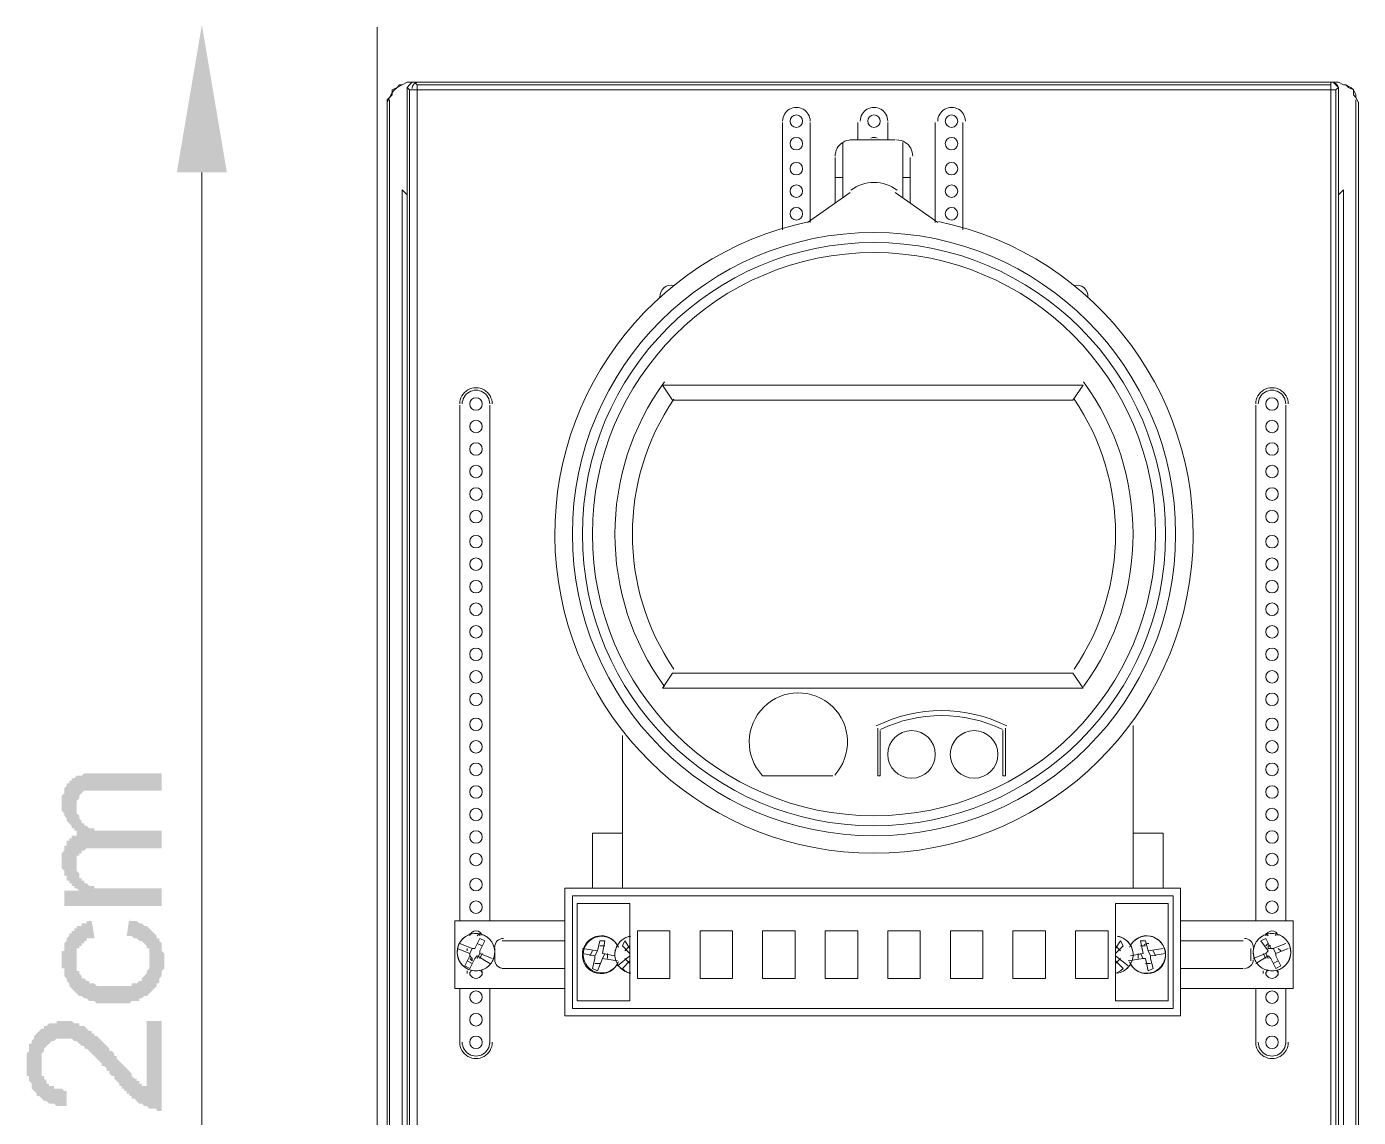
# Model space of a CAD drawing. Header units: millimetres. Extents: x -305 to 1353, y -289 to 1176.
# Drawn here: x 44.51 to 79.45, y 155.99 to 184.6 of the extents above; entities that cross this region are included whole.
import ezdxf

# ---------------------------------------------------------------- set-up
doc = ezdxf.new("R2010")
doc.units = ezdxf.units.MM
doc.header["$MEASUREMENT"] = 0
doc.layers.add('PDF3_0', color=7, linetype='Continuous')
doc.layers.add('PDF3_Cotas azul e laranja', color=7, linetype='Continuous', true_color=0x007eff)

msp = doc.modelspace()

# ---------------------------------------------------------------- hatches: boundary and pattern name
at = {"layer": 'PDF3_Cotas azul e laranja', "true_color": 0xff7e00, "transparency": 33554559}
for points in [[(48.06, 161.54), (45.499, 161.54), (45.499, 161.934), (45.893, 161.934), (45.827, 162), (45.762, 162), (45.762, 162.065), (45.696, 162.065), (45.696, 162.131), (45.63, 162.131), (45.63, 162.197), (45.565, 162.197), (45.565, 162.262), (45.565, 162.262), (45.565, 162.328), (45.499, 162.328), (45.499, 162.394), (45.499, 162.459), (45.499, 162.459), (45.433, 162.525), (45.433, 162.591), (45.433, 162.656), (45.433, 162.656), (45.433, 162.722), (45.433, 162.788), (45.433, 162.853), (45.433, 162.853), (45.433, 162.919), (45.499, 162.985), (45.499, 163.05), (45.499, 163.05), (45.499, 163.116), (45.565, 163.116), (45.565, 163.182), (45.565, 163.182), (45.565, 163.247), (45.63, 163.247), (45.63, 163.313), (45.696, 163.313), (45.696, 163.379), (45.762, 163.379), (45.827, 163.379), (45.827, 163.444), (45.893, 163.444), (45.827, 163.444), (45.827, 163.51), (45.762, 163.51), (45.762, 163.576), (45.696, 163.576), (45.696, 163.641), (45.63, 163.707), (45.63, 163.707), (45.565, 163.773), (45.565, 163.773), (45.565, 163.838), (45.499, 163.904), (45.499, 163.904), (45.499, 163.97), (45.499, 163.97), (45.433, 164.035), (45.433, 164.101), (45.433, 164.167), (45.433, 164.167), (45.433, 164.232), (45.433, 164.232), (45.433, 164.298), (45.433, 164.364), (45.433, 164.364), (45.433, 164.429), (45.499, 164.495), (45.499, 164.561), (45.499, 164.561), (45.499, 164.626), (45.565, 164.692), (45.565, 164.692), (45.565, 164.757), (45.63, 164.757), (45.63, 164.823), (45.63, 164.823), (45.696, 164.823), (45.696, 164.889), (45.762, 164.889), (45.762, 164.889), (45.827, 164.954), (45.893, 164.954), (45.893, 164.954), (45.959, 164.954), (46.024, 165.02), (46.024, 165.02), (46.09, 165.02), (46.156, 165.02), (46.221, 165.02), (46.287, 165.02), (46.287, 165.02), (48.06, 165.02), (48.06, 164.561), (46.418, 164.561), (46.353, 164.561), (46.353, 164.561), (46.287, 164.561), (46.221, 164.561), (46.156, 164.561), (46.156, 164.561), (46.09, 164.561), (46.09, 164.561), (46.024, 164.561), (45.959, 164.495), (45.959, 164.495), (45.893, 164.429), (45.893, 164.364), (45.893, 164.364), (45.893, 164.364), (45.827, 164.298), (45.827, 164.232), (45.827, 164.232), (45.827, 164.167), (45.827, 164.167), (45.827, 164.101), (45.827, 164.035), (45.827, 163.97), (45.827, 163.97), (45.893, 163.904), (45.893, 163.838), (45.893, 163.838), (45.959, 163.773), (45.959, 163.707), (45.959, 163.707), (46.024, 163.707), (46.024, 163.641), (46.09, 163.641), (46.09, 163.641), (46.156, 163.576), (46.156, 163.576), (46.221, 163.576), (46.287, 163.576), (46.287, 163.51), (46.353, 163.51), (46.418, 163.51), (46.484, 163.51), (46.55, 163.51), (46.55, 163.51), (48.06, 163.51), (48.06, 163.05), (46.418, 163.05), (46.353, 163.05), (46.287, 163.05), (46.221, 163.05), (46.156, 163.05), (46.156, 163.05), (46.09, 163.05), (46.024, 162.985), (46.024, 162.985), (45.959, 162.985), (45.959, 162.985), (45.959, 162.919), (45.893, 162.919), (45.893, 162.853), (45.827, 162.853), (45.827, 162.788), (45.827, 162.722), (45.827, 162.722), (45.827, 162.656), (45.827, 162.656), (45.827, 162.591), (45.827, 162.525), (45.827, 162.459), (45.827, 162.459), (45.893, 162.394), (45.893, 162.328), (45.893, 162.328), (45.893, 162.262), (45.959, 162.262), (45.959, 162.197), (46.024, 162.197), (46.024, 162.131), (46.09, 162.131), (46.156, 162.065), (46.156, 162.065), (46.221, 162.065), (46.221, 162.065), (46.287, 162.065), (46.287, 162), (46.353, 162), (46.418, 162), (46.418, 162), (46.484, 162), (46.55, 162), (46.615, 162), (46.681, 162), (46.747, 162), (46.747, 162), (48.06, 162)], [(47.141, 160.752), (47.206, 161.212), (47.206, 161.146), (47.272, 161.146), (47.338, 161.146), (47.403, 161.146), (47.403, 161.146), (47.469, 161.08), (47.535, 161.08), (47.535, 161.08), (47.6, 161.015), (47.666, 161.015), (47.666, 161.015), (47.732, 160.949), (47.732, 160.949), (47.797, 160.883), (47.797, 160.883), (47.863, 160.818), (47.863, 160.818), (47.863, 160.818), (47.929, 160.752), (47.929, 160.686), (47.994, 160.686), (47.994, 160.621), (47.994, 160.621), (48.06, 160.555), (48.06, 160.489), (48.06, 160.489), (48.06, 160.424), (48.06, 160.358), (48.126, 160.292), (48.126, 160.292), (48.126, 160.227), (48.126, 160.161), (48.126, 160.095), (48.126, 160.095), (48.126, 160.03), (48.126, 159.964), (48.126, 159.898), (48.126, 159.898), (48.06, 159.833), (48.06, 159.767), (48.06, 159.701), (48.06, 159.701), (47.994, 159.636), (47.994, 159.57), (47.994, 159.57), (47.994, 159.504), (47.929, 159.504), (47.929, 159.439), (47.863, 159.373), (47.863, 159.373), (47.797, 159.307), (47.797, 159.307), (47.797, 159.307), (47.732, 159.242), (47.732, 159.242), (47.666, 159.176), (47.666, 159.176), (47.6, 159.176), (47.535, 159.11), (47.535, 159.11), (47.469, 159.11), (47.469, 159.045), (47.403, 159.045), (47.338, 159.045), (47.338, 159.045), (47.272, 159.045), (47.206, 158.979), (47.141, 158.979), (47.141, 158.979), (47.075, 158.979), (47.009, 158.979), (46.944, 158.979), (46.878, 158.979), (46.812, 158.979), (46.812, 158.979), (46.747, 158.979), (46.681, 158.979), (46.615, 158.979), (46.55, 158.979), (46.55, 158.979), (46.484, 158.979), (46.418, 158.979), (46.353, 158.979), (46.353, 158.979), (46.287, 159.045), (46.221, 159.045), (46.221, 159.045), (46.156, 159.045), (46.09, 159.11), (46.09, 159.11), (46.09, 159.11), (46.024, 159.11), (45.959, 159.176), (45.959, 159.176), (45.893, 159.176), (45.827, 159.242), (45.827, 159.242), (45.762, 159.307), (45.762, 159.307), (45.696, 159.373), (45.696, 159.373), (45.63, 159.439), (45.63, 159.439), (45.63, 159.504), (45.63, 159.504), (45.565, 159.57), (45.565, 159.636), (45.565, 159.636), (45.499, 159.701), (45.499, 159.767), (45.499, 159.767), (45.499, 159.833), (45.499, 159.898), (45.433, 159.898), (45.433, 159.964), (45.433, 160.03), (45.433, 160.095), (45.433, 160.095), (45.433, 160.095), (45.433, 160.161), (45.433, 160.227), (45.433, 160.292), (45.433, 160.358), (45.499, 160.358), (45.499, 160.424), (45.499, 160.489), (45.499, 160.555), (45.499, 160.555), (45.565, 160.621), (45.565, 160.686), (45.565, 160.686), (45.63, 160.752), (45.63, 160.752), (45.63, 160.818), (45.696, 160.818), (45.696, 160.883), (45.762, 160.883), (45.762, 160.949), (45.827, 160.949), (45.827, 161.015), (45.893, 161.015), (45.959, 161.015), (45.959, 161.08), (46.024, 161.08), (46.09, 161.08), (46.09, 161.146), (46.156, 161.146), (46.221, 161.146), (46.221, 161.146), (46.287, 160.752), (46.287, 160.686), (46.221, 160.686), (46.156, 160.686), (46.09, 160.686), (46.09, 160.621), (46.024, 160.621), (46.024, 160.555), (45.959, 160.555), (45.959, 160.555), (45.959, 160.489), (45.893, 160.489), (45.893, 160.424), (45.827, 160.424), (45.827, 160.358), (45.827, 160.292), (45.827, 160.227), (45.827, 160.227), (45.827, 160.161), (45.827, 160.161), (45.827, 160.095), (45.827, 160.03), (45.827, 159.964), (45.827, 159.964), (45.827, 159.898), (45.827, 159.833), (45.893, 159.833), (45.893, 159.767), (45.893, 159.767), (45.959, 159.701), (45.959, 159.636), (46.024, 159.636), (46.024, 159.636), (46.09, 159.57), (46.09, 159.57), (46.156, 159.57), (46.156, 159.504), (46.221, 159.504), (46.221, 159.504), (46.287, 159.504), (46.353, 159.439), (46.353, 159.439), (46.418, 159.439), (46.484, 159.439), (46.55, 159.439), (46.615, 159.439), (46.615, 159.439), (46.681, 159.439), (46.747, 159.439), (46.747, 159.439), (46.812, 159.439), (46.878, 159.439), (46.944, 159.439), (47.009, 159.439), (47.075, 159.439), (47.141, 159.439), (47.141, 159.439), (47.206, 159.439), (47.272, 159.439), (47.272, 159.504), (47.338, 159.504), (47.403, 159.504), (47.403, 159.504), (47.469, 159.57), (47.469, 159.57), (47.535, 159.57), (47.535, 159.636), (47.535, 159.636), (47.6, 159.701), (47.6, 159.701), (47.666, 159.767), (47.666, 159.767), (47.666, 159.833), (47.732, 159.898), (47.732, 159.898), (47.732, 159.964), (47.732, 160.03), (47.732, 160.03), (47.732, 160.095), (47.732, 160.095), (47.732, 160.161), (47.732, 160.227), (47.732, 160.292), (47.732, 160.292), (47.732, 160.358), (47.732, 160.424), (47.666, 160.424), (47.666, 160.489), (47.6, 160.555), (47.6, 160.555), (47.6, 160.555), (47.535, 160.621), (47.535, 160.621), (47.469, 160.621), (47.403, 160.686), (47.403, 160.686), (47.338, 160.686), (47.272, 160.752), (47.272, 160.752), (47.206, 160.752), (47.141, 160.752), (47.141, 160.752)], [(47.666, 158.519), (48.06, 158.519), (48.06, 156.155), (47.994, 156.155), (47.929, 156.155), (47.929, 156.221), (47.863, 156.221), (47.797, 156.221), (47.797, 156.221), (47.732, 156.221), (47.732, 156.221), (47.666, 156.287), (47.6, 156.287), (47.6, 156.287), (47.535, 156.352), (47.535, 156.352), (47.469, 156.352), (47.403, 156.418), (47.403, 156.418), (47.338, 156.484), (47.272, 156.484), (47.272, 156.484), (47.272, 156.549), (47.206, 156.549), (47.206, 156.615), (47.141, 156.615), (47.141, 156.681), (47.075, 156.681), (47.075, 156.746), (47.009, 156.746), (47.009, 156.812), (46.944, 156.812), (46.944, 156.878), (46.878, 156.943), (46.878, 156.943), (46.812, 157.009), (46.812, 157.075), (46.747, 157.075), (46.681, 157.14), (46.681, 157.206), (46.615, 157.206), (46.615, 157.272), (46.55, 157.337), (46.484, 157.337), (46.484, 157.403), (46.418, 157.469), (46.418, 157.469), (46.353, 157.534), (46.353, 157.534), (46.287, 157.6), (46.287, 157.6), (46.221, 157.666), (46.221, 157.666), (46.156, 157.731), (46.156, 157.731), (46.09, 157.797), (46.09, 157.797), (46.024, 157.797), (46.024, 157.863), (46.024, 157.863), (45.959, 157.863), (45.893, 157.928), (45.893, 157.928), (45.827, 157.994), (45.762, 157.994), (45.762, 157.994), (45.696, 158.06), (45.63, 158.06), (45.63, 158.06), (45.565, 158.06), (45.499, 158.06), (45.499, 158.06), (45.433, 158.06), (45.368, 158.06), (45.368, 158.06), (45.302, 158.06), (45.236, 157.994), (45.236, 157.994), (45.171, 157.994), (45.105, 157.928), (45.105, 157.928), (45.039, 157.863), (45.039, 157.863), (45.039, 157.863), (44.974, 157.797), (44.974, 157.797), (44.974, 157.731), (44.908, 157.666), (44.908, 157.666), (44.908, 157.6), (44.908, 157.534), (44.908, 157.469), (44.908, 157.469), (44.908, 157.403), (44.908, 157.337), (44.908, 157.272), (44.908, 157.272), (44.908, 157.206), (44.908, 157.14), (44.908, 157.075), (44.974, 157.075), (44.974, 157.009), (44.974, 157.009), (45.039, 156.943), (45.039, 156.943), (45.039, 156.878), (45.105, 156.878), (45.105, 156.812), (45.171, 156.812), (45.236, 156.812), (45.236, 156.746), (45.302, 156.746), (45.368, 156.746), (45.368, 156.746), (45.433, 156.746), (45.499, 156.681), (45.565, 156.681), (45.565, 156.681), (45.565, 156.287), (45.499, 156.287), (45.433, 156.287), (45.368, 156.287), (45.302, 156.287), (45.302, 156.287), (45.236, 156.352), (45.171, 156.352), (45.105, 156.352), (45.105, 156.352), (45.039, 156.418), (45.039, 156.418), (44.974, 156.418), (44.908, 156.484), (44.908, 156.484), (44.842, 156.549), (44.842, 156.549), (44.777, 156.549), (44.777, 156.615), (44.777, 156.615), (44.711, 156.681), (44.711, 156.681), (44.645, 156.746), (44.645, 156.812), (44.645, 156.812), (44.645, 156.878), (44.58, 156.943), (44.58, 156.943), (44.58, 157.009), (44.58, 157.075), (44.514, 157.075), (44.514, 157.14), (44.514, 157.206), (44.514, 157.272), (44.514, 157.337), (44.514, 157.337), (44.514, 157.403), (44.514, 157.469), (44.514, 157.534), (44.514, 157.6), (44.514, 157.6), (44.514, 157.666), (44.58, 157.731), (44.58, 157.797), (44.58, 157.797), (44.58, 157.863), (44.58, 157.928), (44.645, 157.928), (44.645, 157.994), (44.645, 157.994), (44.711, 158.06), (44.711, 158.125), (44.711, 158.125), (44.777, 158.191), (44.777, 158.191), (44.777, 158.191), (44.842, 158.257), (44.842, 158.257), (44.908, 158.322), (44.974, 158.322), (44.974, 158.388), (45.039, 158.388), (45.039, 158.388), (45.105, 158.454), (45.171, 158.454), (45.171, 158.454), (45.236, 158.454), (45.302, 158.454), (45.302, 158.519), (45.368, 158.519), (45.433, 158.519), (45.499, 158.519), (45.499, 158.519), (45.565, 158.519), (45.565, 158.519), (45.63, 158.519), (45.696, 158.519), (45.762, 158.454), (45.762, 158.454), (45.827, 158.454), (45.893, 158.454), (45.893, 158.388), (45.959, 158.388), (45.959, 158.388), (46.024, 158.388), (46.09, 158.322), (46.09, 158.322), (46.156, 158.257), (46.221, 158.257), (46.221, 158.191), (46.287, 158.191), (46.287, 158.125), (46.353, 158.125), (46.353, 158.125), (46.418, 158.06), (46.418, 158.06), (46.418, 158.06), (46.484, 157.994), (46.484, 157.994), (46.55, 157.928), (46.55, 157.928), (46.615, 157.863), (46.615, 157.863), (46.681, 157.797), (46.681, 157.731), (46.747, 157.731), (46.812, 157.666), (46.812, 157.6), (46.878, 157.6), (46.878, 157.534), (46.944, 157.469), (46.944, 157.469), (47.009, 157.403), (47.075, 157.337), (47.075, 157.337), (47.141, 157.272), (47.206, 157.206), (47.206, 157.206), (47.272, 157.14), (47.272, 157.075), (47.272, 157.075), (47.338, 157.009), (47.338, 157.009), (47.403, 157.009), (47.403, 156.943), (47.403, 156.943), (47.469, 156.943), (47.469, 156.878), (47.535, 156.878), (47.535, 156.812), (47.6, 156.812), (47.666, 156.812), (47.666, 156.812)]]:
    msp.add_hatch(color=30, dxfattribs=at).paths.add_polyline_path(points)

# ---------------------------------------------------------------- linework, layer by layer
at = {"layer": 'PDF3_0', "lineweight": 5}
for points in [[(53.707, 184.588), (53.707, 132.713)], [(78.726, 183.144), (54.692, 183.144), (54.627, 183.144), (54.561, 183.078), (54.495, 183.012)], [(54.561, 183.144), (78.857, 183.144), (78.923, 183.144), (79.054, 183.078), (79.12, 183.078), (79.251, 183.012), (79.317, 182.947), (79.382, 182.815), (79.382, 182.75), (79.448, 182.618), (79.448, 182.553), (79.448, 132.91)], [(54.692, 183.144), (54.758, 183.078), (78.726, 183.078), (78.726, 183.144), (78.791, 183.144), (78.857, 183.078), (78.923, 183.012)], [(78.726, 147.619), (78.726, 182.947), (54.758, 182.947), (54.758, 183.078)], [(78.857, 182.947), (78.726, 182.947), (78.726, 183.078)], [(79.448, 182.553), (79.448, 182.618), (79.382, 182.75), (79.317, 182.815), (79.317, 182.947), (79.185, 183.012), (79.12, 183.078), (79.054, 183.078), (78.923, 183.144), (78.857, 183.144)], [(54.692, 134.42), (54.758, 134.551), (54.561, 134.551), (54.561, 143.613), (54.561, 182.947), (54.495, 183.012), (54.495, 180.189)], [(54.561, 182.947), (54.758, 182.947), (54.758, 149.523)], [(78.923, 180.189), (78.923, 183.012), (78.857, 182.947), (78.857, 147.619)], [(53.97, 182.553), (53.97, 132.91)], [(54.036, 182.684), (54.036, 132.976)], [(79.382, 182.684), (79.382, 132.976)], [(64.345, 182.093), (64.345, 179.27)], [(65.067, 179.467), (65.067, 182.093)], [(66.315, 182.093), (66.315, 181.633)], [(67.103, 181.633), (67.103, 182.093)], [(68.351, 182.093), (68.351, 179.467)], [(69.073, 179.27), (69.073, 182.093)], [(66.118, 181.633), (67.3, 181.633)], [(66.775, 181.633), (66.709, 181.633), (66.643, 181.633)], [(67.497, 181.568), (67.497, 180.648)], [(65.724, 181.174), (65.724, 180.648)], [(67.694, 181.174), (67.694, 180.648)], [(65.921, 180.123), (65.921, 180.648), (65.724, 180.648), (65.724, 179.992)], [(67.694, 179.992), (67.694, 180.648), (67.497, 180.648), (67.497, 180.123)], [(54.495, 134.289), (54.495, 180.189), (54.364, 180.32), (54.364, 134.223)], [(79.054, 180.32), (79.054, 134.223), (79.054, 134.092), (78.988, 133.895), (78.923, 133.698), (78.791, 133.566), (78.66, 133.501), (78.463, 133.37), (78.332, 133.304), (78.135, 133.304), (55.283, 133.304), (55.086, 133.304), (54.955, 133.37), (54.758, 133.501), (54.627, 133.566), (54.495, 133.698), (54.43, 133.895), (54.364, 134.092), (54.364, 134.223), (54.364, 180.32)], [(54.364, 180.32), (54.364, 180.32)], [(79.054, 134.223), (79.054, 180.32), (78.923, 180.189), (78.923, 134.289)], [(54.495, 180.189), (54.495, 180.189)], [(65.002, 179.467), (66.118, 180.255)], [(67.3, 180.255), (68.416, 179.467)], [(78.923, 180.189), (78.923, 180.189)], [(56.662, 174.673), (56.662, 174.673)], [(76.756, 174.673), (76.756, 174.673)], [(77.544, 174.673), (77.544, 174.673)], [(60.142, 162), (60.142, 166.005)], [(66.906, 166.136), (66.906, 164.954), (66.84, 164.954), (66.84, 166.202)], [(70.189, 166.202), (70.189, 164.954), (70.124, 164.954), (70.124, 166.136)], [(73.538, 166.268), (73.538, 162)], [(60.142, 163.444), (59.354, 163.444), (59.354, 162)], [(73.538, 163.444), (74.326, 163.444), (74.326, 162)], [(58.632, 161.146), (55.743, 161.146), (55.743, 159.373), (58.632, 159.373)], [(74.786, 159.373), (77.741, 159.373), (77.741, 161.146), (74.786, 161.146)], [(56.137, 160.818), (56.137, 160.818)], [(56.137, 160.752), (56.137, 160.818), (56.137, 160.752)], [(56.334, 160.752), (56.4, 160.818), (56.4, 160.752)], [(77.281, 160.818), (77.281, 160.752), (77.281, 160.818)], [(77.281, 160.752), (77.281, 160.752)], [(56.662, 160.03), (56.334, 160.227), (56.268, 160.161), (56.137, 159.898), (56.006, 159.964), (56.137, 160.227), (56.137, 160.292), (55.809, 160.424)], [(56.728, 160.161), (56.4, 160.292), (56.4, 160.358), (56.531, 160.621), (56.4, 160.686), (56.268, 160.424), (56.203, 160.424), (55.874, 160.555)], [(56.071, 160.358), (56.071, 160.424)], [(56.203, 160.424), (56.137, 160.292)], [(56.465, 160.489), (56.334, 160.555)], [(56.794, 160.424), (56.794, 160.095)], [(58.632, 160.621), (56.991, 160.621)], [(59.092, 160.424), (59.486, 160.358), (59.551, 160.621), (59.683, 160.621), (59.617, 160.292), (59.945, 160.227)], [(59.289, 160.227), (59.354, 160.358)], [(59.486, 160.358), (59.42, 160.227)], [(59.486, 160.358), (59.486, 160.358)], [(59.683, 160.489), (59.551, 160.489), (59.617, 160.489)], [(60.339, 160.424), (60.208, 160.621), (60.142, 160.489), (60.339, 160.292), (60.339, 160.227), (60.011, 159.964)], [(60.339, 160.489), (60.208, 160.358)], [(73.079, 160.424), (73.21, 160.621), (73.276, 160.489), (73.079, 160.292), (73.079, 160.227), (73.407, 159.964)], [(73.21, 160.358), (73.079, 160.489)], [(74.326, 160.424), (73.932, 160.358), (73.867, 160.621), (73.735, 160.621), (73.801, 160.292), (73.473, 160.227)], [(73.867, 160.489), (73.735, 160.489)], [(73.998, 160.227), (73.932, 160.358)], [(74.064, 160.358), (74.129, 160.227)], [(76.427, 160.621), (74.786, 160.621)], [(76.624, 160.095), (76.624, 160.424)], [(76.69, 160.161), (77.018, 160.292), (77.084, 160.358), (76.887, 160.621), (77.018, 160.686), (77.15, 160.424), (77.215, 160.424), (77.544, 160.555)], [(76.756, 160.03), (77.084, 160.227), (77.15, 160.161), (77.281, 159.898), (77.412, 159.964), (77.281, 160.227), (77.281, 160.292), (77.609, 160.424)], [(77.084, 160.555), (77.018, 160.489)], [(77.15, 160.424), (77.084, 160.424), (77.084, 160.489), (77.15, 160.489), (77.084, 160.489)], [(77.084, 160.489), (77.084, 160.489)], [(77.281, 160.292), (77.215, 160.424)], [(77.347, 160.424), (77.412, 160.358)], [(56.071, 160.095), (56.203, 160.03)], [(56.137, 160.227), (56.203, 160.161), (56.203, 160.095), (56.137, 160.161), (56.203, 160.095)], [(56.203, 160.095), (56.203, 160.095)], [(56.334, 160.161), (56.4, 160.292)], [(56.465, 160.292), (56.4, 160.161)], [(59.42, 160.03), (59.551, 160.03)], [(59.617, 160.292), (59.617, 160.292)], [(59.617, 160.161), (59.683, 160.292)], [(59.617, 160.161), (59.617, 160.161)], [(59.748, 160.292), (59.748, 160.161)], [(60.339, 160.095), (60.142, 159.898), (60.208, 159.833), (60.339, 159.767)], [(60.339, 160.03), (60.208, 160.161)], [(60.339, 160.227), (60.339, 160.161)], [(73.079, 160.161), (73.079, 160.227)], [(73.21, 160.161), (73.079, 160.03)], [(73.079, 160.095), (73.276, 159.898), (73.21, 159.833), (73.079, 159.767)], [(73.67, 160.161), (73.67, 160.292)], [(73.735, 160.292), (73.801, 160.161)], [(73.867, 160.03), (73.998, 160.03)], [(77.018, 160.161), (76.953, 160.292)], [(77.018, 160.292), (77.084, 160.161)], [(77.215, 160.03), (77.347, 160.095)], [(56.071, 159.833), (56.071, 159.767)], [(56.991, 159.898), (58.632, 159.898)], [(74.786, 159.898), (76.427, 159.898)], [(76.953, 159.833), (76.953, 159.767)], [(56.662, 157.928), (56.662, 157.928)]]:
    msp.add_lwpolyline(points, dxfattribs=at)
for points in [[(53.97, 182.553), (53.97, 182.618), (54.036, 182.75), (54.101, 182.815), (54.101, 182.947), (54.233, 183.012), (54.298, 183.078), (54.364, 183.078), (54.495, 183.144), (54.561, 183.144), (54.495, 183.144), (54.364, 183.078), (54.233, 183.012), (54.167, 182.947), (54.101, 182.881), (54.036, 182.75), (53.97, 182.684)], [(72.225, 175.198), (71.962, 174.804), (61.456, 174.804), (61.193, 175.198)], [(55.874, 161.146), (55.874, 174.673)], [(56.662, 174.673), (56.662, 161.146)], [(76.756, 161.146), (76.756, 174.673)], [(77.544, 174.673), (77.544, 161.146)], [(61.456, 167.647), (71.962, 167.647), (72.225, 167.253), (61.193, 167.253)], [(58.632, 158.651), (58.632, 162), (74.786, 162), (74.786, 158.651)], [(74.589, 161.803), (58.829, 161.803), (58.829, 158.848), (74.589, 158.848)], [(60.339, 161.606), (60.339, 159.045), (58.96, 159.045), (58.96, 161.606)], [(73.079, 159.045), (73.079, 161.606), (74.457, 161.606), (74.457, 159.045)], [(60.536, 159.636), (60.536, 160.883), (61.39, 160.883), (61.39, 159.636)], [(63.032, 160.883), (63.032, 159.636), (62.178, 159.636), (62.178, 160.883)], [(64.673, 159.636), (63.82, 159.636), (63.82, 160.883), (64.673, 160.883)], [(65.461, 160.883), (66.315, 160.883), (66.315, 159.636), (65.461, 159.636)], [(67.957, 160.883), (67.957, 159.636), (67.103, 159.636), (67.103, 160.883)], [(68.745, 159.636), (68.745, 160.883), (69.598, 160.883), (69.598, 159.636)], [(71.24, 159.636), (70.386, 159.636), (70.386, 160.883), (71.24, 160.883)], [(72.882, 160.883), (72.882, 159.636), (72.028, 159.636), (72.028, 160.883)], [(55.874, 157.928), (55.874, 159.373)], [(56.662, 159.373), (56.662, 157.928)], [(76.756, 157.928), (76.756, 159.373)], [(77.544, 159.373), (77.544, 157.928)]]:
    msp.add_lwpolyline(points, close=True, dxfattribs=at)
for points in [[(65.724, 181.207, -0.258799), (65.921, 181.568), (65.921, 180.648)], [(67.76, 181.207, 0.258753), (67.559, 181.569, 0.140404), (67.333, 181.633)], [(65.658, 164.954), (63.82, 164.954, -2.291218), (65.711, 164.97)], [(59.094, 160.307, -0.07325), (59.129, 160.446, -0.671252), (60.037, 160.454, 4.846854), (60.04, 160.073, -0.863665), (59.092, 160.292), (59.42, 160.227), (59.42, 160.161), (59.354, 159.898), (59.486, 159.833), (59.617, 160.161), (60.011, 160.095)], [(60.364, 159.773, -0.179017), (60.065, 159.938, -0.589021), (60.362, 160.746, 0.539876), (60.022, 159.996, 0.073301), (60.115, 159.887)], [(73.368, 159.887, 0.073301), (73.462, 159.996, 0.540092), (73.121, 160.746, -0.589122), (73.419, 159.938, -0.179301), (73.12, 159.773)], [(74.39, 160.307, 0.073242), (74.355, 160.446, 0.670836), (73.447, 160.455, -4.93259), (73.444, 160.073, 0.863597), (74.392, 160.292), (73.998, 160.227), (73.998, 160.161), (74.064, 159.898), (73.932, 159.833), (73.867, 160.161), (73.801, 160.161), (73.407, 160.095)], [(77.084, 160.752), (77.018, 160.818), (77.018, 160.752, -0.768828), (77.341, 160.761)], [(56.138, 159.718, -0.250139), (56.187, 159.852, 0.179636), (56.138, 159.749)], [(56.464, 159.718, 0.250139), (56.416, 159.852, -0.179636), (56.465, 159.767), (56.465, 159.833)], [(77.019, 159.749, -0.179543), (77.078, 159.861, 0.250139), (77.019, 159.718)], [(77.346, 159.718, 0.250139), (77.297, 159.852, -0.179358), (77.347, 159.767), (77.347, 159.833)]]:
    msp.add_lwpolyline(points, format="xyb", dxfattribs=at)
for points in [[(56.771, 160.177, 0.86362), (55.894, 160.603, 0.072957), (55.832, 160.474, 0.86362), (56.708, 160.048, 0.072957)], [(77.589, 160.603, 0.863582), (76.713, 160.177, 0.073266), (76.776, 160.048, 0.86362), (77.652, 160.474, 0.072957)]]:
    msp.add_lwpolyline(points, format="xyb", close=True, dxfattribs=at)
for centre, radius in [((64.706, 182.126), 0.164), ((64.706, 182.126), 0.164), ((66.742, 182.126), 0.164), ((66.742, 182.126), 0.164), ((68.777, 182.126), 0.164), ((68.777, 182.126), 0.164), ((64.706, 181.535), 0.164), ((64.706, 181.535), 0.164), ((68.777, 181.535), 0.164), ((68.777, 181.535), 0.164), ((64.706, 180.878), 0.164), ((64.706, 180.878), 0.164), ((68.777, 180.878), 0.164), ((68.777, 180.878), 0.164), ((64.706, 180.287), 0.164), ((64.706, 180.287), 0.164), ((68.777, 180.287), 0.164), ((68.777, 180.287), 0.164), ((64.706, 179.696), 0.164), ((64.706, 179.696), 0.164), ((68.777, 179.696), 0.164), ((68.777, 179.696), 0.164), ((66.742, 171.291), 7.913), ((66.742, 171.291), 7.65), ((66.742, 171.291), 7.387), ((56.301, 174.706), 0.164), ((56.301, 174.706), 0.164), ((77.183, 174.706), 0.164), ((77.183, 174.706), 0.164), ((56.301, 174.115), 0.164), ((56.301, 174.115), 0.164), ((77.183, 174.115), 0.164), ((77.183, 174.115), 0.164), ((56.301, 173.524), 0.164), ((56.301, 173.524), 0.164), ((77.183, 173.524), 0.164), ((77.183, 173.524), 0.164), ((56.301, 172.933), 0.164), ((56.301, 172.933), 0.164), ((77.183, 172.933), 0.164), ((77.183, 172.933), 0.164), ((56.301, 172.342), 0.164), ((56.301, 172.342), 0.164), ((77.183, 172.342), 0.164), ((77.183, 172.342), 0.164), ((56.301, 171.751), 0.164), ((56.301, 171.751), 0.164), ((77.183, 171.751), 0.164), ((77.183, 171.751), 0.164), ((56.301, 171.094), 0.164), ((56.301, 171.094), 0.164), ((77.183, 171.094), 0.164), ((77.183, 171.094), 0.164), ((56.301, 170.503), 0.164), ((56.301, 170.503), 0.164), ((77.183, 170.503), 0.164), ((77.183, 170.503), 0.164), ((56.301, 169.912), 0.164), ((56.301, 169.912), 0.164), ((77.183, 169.912), 0.164), ((77.183, 169.912), 0.164), ((56.301, 169.321), 0.164), ((56.301, 169.321), 0.164), ((77.183, 169.321), 0.164), ((77.183, 169.321), 0.164), ((56.301, 168.73), 0.164), ((56.301, 168.73), 0.164), ((77.183, 168.73), 0.164), ((77.183, 168.73), 0.164), ((56.301, 168.139), 0.164), ((56.301, 168.139), 0.164), ((77.183, 168.139), 0.164), ((77.183, 168.139), 0.164), ((56.301, 167.548), 0.164), ((56.301, 167.548), 0.164), ((77.183, 167.548), 0.164), ((77.183, 167.548), 0.164), ((56.301, 166.957), 0.164), ((56.301, 166.957), 0.164), ((77.183, 166.957), 0.164), ((77.183, 166.957), 0.164), ((56.301, 166.301), 0.164), ((56.301, 166.301), 0.164), ((77.183, 166.301), 0.164), ((77.183, 166.301), 0.164), ((67.727, 165.513), 0.624), ((69.368, 165.513), 0.624), ((56.301, 165.71), 0.164), ((56.301, 165.71), 0.164), ((77.183, 165.71), 0.164), ((77.183, 165.71), 0.164), ((56.301, 165.119), 0.164), ((56.301, 165.119), 0.164), ((77.183, 165.119), 0.164), ((77.183, 165.119), 0.164), ((56.301, 164.528), 0.164), ((56.301, 164.528), 0.164), ((77.183, 164.528), 0.164), ((77.183, 164.528), 0.164), ((56.301, 163.937), 0.164), ((56.301, 163.937), 0.164), ((77.183, 163.937), 0.164), ((77.183, 163.937), 0.164), ((56.301, 163.346), 0.164), ((56.301, 163.346), 0.164), ((77.183, 163.346), 0.164), ((77.183, 163.346), 0.164), ((56.301, 162.755), 0.164), ((56.301, 162.755), 0.164), ((77.183, 162.755), 0.164), ((77.183, 162.755), 0.164), ((56.301, 162.098), 0.164), ((56.301, 162.098), 0.164), ((77.183, 162.098), 0.164), ((77.183, 162.098), 0.164), ((56.301, 161.507), 0.164), ((56.301, 161.507), 0.164), ((77.183, 161.507), 0.164), ((77.183, 161.507), 0.164), ((56.301, 160.325), 0.493), ((77.183, 160.325), 0.493), ((56.301, 159.143), 0.164), ((56.301, 159.143), 0.164), ((77.183, 159.143), 0.164), ((77.183, 159.143), 0.164), ((56.301, 158.552), 0.164), ((56.301, 158.552), 0.164), ((77.183, 158.552), 0.164), ((77.183, 158.552), 0.164), ((56.301, 157.961), 0.164), ((56.301, 157.961), 0.164), ((77.183, 157.961), 0.164), ((77.183, 157.961), 0.164)]:
    msp.add_circle(centre, radius, dxfattribs=at)
for centre, radius, start, end in [((54.791, 182.98), 0.164, 89.9915, 180.0085), ((78.759, 182.98), 0.164, 359.9915, 90.0085), ((64.706, 182.126), 0.361, 0.0024, 180.0058), ((66.742, 182.126), 0.361, 0.0024, 180.0058), ((68.778, 182.126), 0.361, 0.0024, 180.0058), ((66.742, 181.535), 0.164, 59.0046, 120.9954), ((66.151, 181.207), 0.426, 89.9833, 121.9954), ((66.742, 179.499), 1.018, 53.1734, 126.8327), ((66.742, 171.291), 8.372, 101.6785, 78.3215), ((61.423, 177.529), 0.296, 75.9723, 184.5082), ((72.061, 177.529), 0.295, 355.4813, 104.0707), ((56.301, 174.706), 0.427, 359.9996, 180.0017), ((56.301, 174.706), 0.361, 0.0024, 180.0058), ((66.742, 171.291), 6.796, 143.9698, 216.0302), ((66.742, 171.291), 6.796, 323.9698, 36.0302), ((77.183, 174.706), 0.427, 359.9996, 180.0017), ((77.183, 174.706), 0.361, 0.0024, 180.0058), ((66.742, 171.291), 6.337, 146.0079, 213.9921), ((66.742, 171.291), 6.337, 326.0079, 33.9921), ((68.515, 162.82), 3.842, 63.5234, 116.481), ((68.515, 162.821), 3.71, 64.472, 115.5327), ((56.301, 160.719), 0.164, 14.8918, 165.1236), ((57.023, 160.456), 0.23, 89.9999, 180.0001), ((73.965, 160.26), 0.295, 93.1653, 118.0508), ((76.46, 160.456), 0.23, 359.9999, 90.0001), ((57.023, 160.128), 0.23, 179.9999, 270.0001), ((76.46, 160.128), 0.23, 269.9999, 0.0001), ((56.301, 159.8), 0.164, 179.9915, 0.0085), ((77.183, 159.8), 0.164, 179.9915, 0.0085), ((56.301, 157.961), 0.427, 179.9983, 0.0017), ((56.301, 157.961), 0.361, 179.9942, 0.0058), ((77.183, 157.961), 0.427, 179.9983, 0.0017), ((77.183, 157.961), 0.361, 179.9942, 0.0058)]:
    msp.add_arc(centre, radius, start, end, dxfattribs=at)
at = {"layer": 'PDF3_Cotas azul e laranja', "lineweight": 5}
msp.add_lwpolyline([(49.111, 180.78), (49.111, 136.521)], dxfattribs=at)
at = {"layer": 'PDF3_Cotas azul e laranja', "transparency": 33554559}
msp.add_solid([(48.454, 180.78), (49.767, 180.78), (49.111, 184.654)], dxfattribs=at)

doc.saveas('drawing.dxf')
